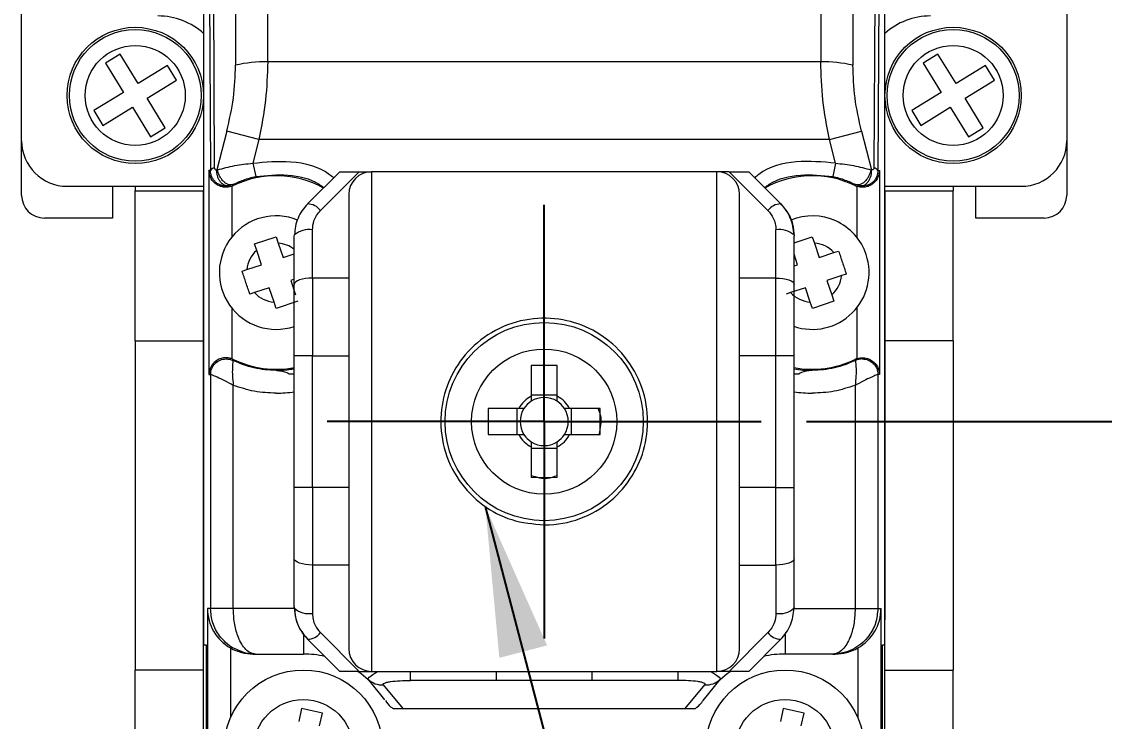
# Paper-space layout '시트2_ENG' of a CAD drawing. Header units: inches. Extents: x 0.2 to 16.3, y 0.2 to 11.5.
# Drawn here: x 1.282 to 2.22, y 6.903 to 7.509 of the extents above; entities that cross this region are included whole.
import ezdxf

# ---------------------------------------------------------------- set-up
doc = ezdxf.new("R2010")
doc.units = ezdxf.units.IN
doc.header["$MEASUREMENT"] = 0
doc.linetypes.add('CENTERX2', pattern=[0.8, 0.5, -0.1, 0.1, -0.1])
doc.layers.add('CENTER_LINE', color=7, linetype='CENTERX2')
doc.styles.add('SLDTEXTSTYLE0', font='TXT', dxfattribs={"width": 0.7})
doc.dimstyles.new('SLDDIMSTYLE11', dxfattribs={"dimtxt": 0.15748, "dimasz": 0.13, "dimexe": 0, "dimexo": 0.0625, "dimgap": 0.03937, "dimtad": 0, "dimtih": 1, "dimtoh": 1, "dimdec": 3, "dimrnd": 1e-09, "dimdsep": 46, "dimtxsty": 'SLDTEXTSTYLE0', "dimsah": 1, "dimcen": 0, "dimadec": 0, "dimazin": 2, "dimtol": 1, "dimtp": 0.003937, "dimtm": 0.003937, "dimtfac": 1, "dimtdec": 3, "dimtmove": 0, "dimatfit": 3, "dimfxl": 1, "dimfrac": 2, "dimtolj": 1, "dimarcsym": 0})
doc.dimstyles.new('SLDDIMSTYLE4', dxfattribs={"dimtxt": 0.15748, "dimasz": 0.13, "dimexe": 0, "dimexo": 0.0625, "dimgap": 0.03937, "dimtad": 1, "dimdec": 3, "dimrnd": 1e-09, "dimdsep": 46, "dimtxsty": 'SLDTEXTSTYLE0', "dimsah": 1, "dimcen": 0.09, "dimadec": 0, "dimazin": 2, "dimtfac": 1, "dimtdec": 3, "dimtmove": 0, "dimatfit": 0, "dimfxl": 1, "dimfrac": 2, "dimtolj": 1, "dimtzin": 12, "dimarcsym": 0})
doc.dimstyles.new('SLDDIMSTYLE9', dxfattribs={"dimtxt": 0.18, "dimasz": 0.13, "dimexe": 0, "dimexo": 0.0625, "dimgap": 0, "dimtad": 0, "dimtih": 1, "dimtoh": 1, "dimdec": 0, "dimrnd": 1e-09, "dimzin": 0, "dimdsep": 46, "dimtxsty": 'Standard', "dimsah": 1, "dimcen": 0.09, "dimadec": 0, "dimazin": 0, "dimtfac": 0.13, "dimtdec": 0, "dimtofl": 0, "dimtmove": 0, "dimatfit": 3, "dimfxl": 1, "dimfrac": 2, "dimtolj": 1, "dimtzin": 0, "dimarcsym": 0})

# ---------------------------------------------------------------- blocks, each defined once
blk = doc.blocks.new('_D_39')
at = {"layer": 'CENTER_LINE'}
for p, q in [((3.59423, 9.09805), (1.87863, 9.09805)), ((4.15749, 7.22848), (3.59423, 9.09805)), ((4.19724, 7.09654), (4.15749, 7.22848)), ((4.19724, 7.09654), (4.26936, 6.85717))]:
    blk.add_line(p, q, dxfattribs=at)
for points in [[(4.15749, 7.22848), (4.13914, 7.35872), (4.10084, 7.34718)], [(4.19724, 7.09654), (4.21559, 6.9663), (4.25389, 6.97784)]]:
    blk.add_solid(points, dxfattribs=at)
at = {"layer": 'CENTER_LINE', "attachment_point": 1, "style": 'SLDTEXTSTYLE0'}
for s, insert, char_height in [('%%c', (1.87863, 9.30105), 0.15748), ('0.138', (2.05296, 9.30105), 0.15748), ('HOLE', (3.04201, 9.30105), 0.15748), ('±0.004', (2.59693, 9.24796), 0.110236)]:
    blk.add_mtext(s, dxfattribs=dict(at, insert=insert, char_height=char_height))
blk = doc.blocks.new('_D_58')
at = {"layer": 'CENTER_LINE'}
for p, q in [((2.49082, 7.16251), (2.49082, 7.41251)), ((1.96228, 7.16251), (2.53019, 7.16251)), ((2.49082, 7.16251), (2.49082, 6.55149)), ((2.08924, 6.55149), (2.53019, 6.55149)), ((2.49082, 6.55149), (2.49082, 6.30149))]:
    blk.add_line(p, q, dxfattribs=at)
for points in [[(2.49082, 7.16251), (2.51082, 7.29251), (2.47082, 7.29251)], [(2.49082, 6.55149), (2.47082, 6.42149), (2.51082, 6.42149)]]:
    blk.add_solid(points, dxfattribs=at)
at = {"layer": 'CENTER_LINE', "insert": (2.28782, 6.61553), "char_height": 0.15748, "attachment_point": 1, "rotation": 90, "style": 'SLDTEXTSTYLE0'}
blk.add_mtext('0.611', dxfattribs=at)
blk = doc.blocks.new('SW_CENTERMARKSYMBOL_16')
at = {"layer": 'CENTER_LINE', "color": 0}
for p, q in [((0, 0.09843), (0, 0.18799)), ((0, 0), (0, 0.09843)), ((-0.09843, 0), (-0.18799, 0)), ((0, 0), (-0.09843, 0)), ((0, 0), (0, -0.09843)), ((0, 0), (0.09843, 0)), ((0.09843, 0), (0.18799, 0)), ((0, -0.09843), (0, -0.18799))]:
    blk.add_line(p, q, dxfattribs=at)

psp = doc.layouts.new('시트2_ENG')

# ---------------------------------------------------------------- linework, layer by layer
at = {"color": 7, "linetype": 'Continuous', "lineweight": 18}
for p, q in [((1.43998, 6.9689), (1.43998, 7.70504)), ((1.46746, 7.70445), (1.46748, 7.4714)), ((1.49532, 7.47438), (1.49532, 7.70846)), ((1.97451, 7.70845), (1.97451, 7.47438)), ((2.00236, 7.70445), (2.00235, 7.4714)), ((1.44426, 7.69725), (1.44577, 7.38012)), ((1.44922, 7.38228), (1.44773, 7.69936)), ((2.0221, 7.69936), (2.0206, 7.38228)), ((2.02557, 7.69725), (2.02406, 7.38012)), ((2.02998, 6.9689), (2.02998, 7.55896)), ((1.28216, 7.40583), (1.28216, 7.53378)), ((2.18767, 7.53378), (2.18767, 7.40583)), ((1.36742, 7.481), (1.35467, 7.47318)), ((1.38305, 7.45548), (1.36742, 7.481)), ((2.07609, 7.481), (2.06333, 7.47318)), ((2.09172, 7.45548), (2.07609, 7.481)), ((1.35467, 7.47318), (1.3703, 7.44767)), ((1.40857, 7.47111), (1.38305, 7.45548)), ((1.41638, 7.45835), (1.40857, 7.47111)), ((1.97451, 7.47438), (1.49532, 7.47438)), ((2.06333, 7.47318), (2.07896, 7.44767)), ((2.11723, 7.47111), (2.09172, 7.45548)), ((2.12505, 7.45835), (2.11723, 7.47111)), ((1.39087, 7.44272), (1.41638, 7.45835)), ((2.09953, 7.44272), (2.12505, 7.45835)), ((1.3703, 7.44767), (1.34478, 7.43204)), ((1.4065, 7.41721), (1.39087, 7.44272)), ((2.07896, 7.44767), (2.05344, 7.43204)), ((2.11516, 7.41721), (2.09953, 7.44272)), ((1.34478, 7.43204), (1.3526, 7.41928)), ((1.3526, 7.41928), (1.37811, 7.43491)), ((1.37811, 7.43491), (1.39374, 7.40939)), ((2.05344, 7.43204), (2.06126, 7.41928)), ((2.06126, 7.41928), (2.08677, 7.43491)), ((2.08677, 7.43491), (2.1024, 7.40939)), ((1.39374, 7.40939), (1.4065, 7.41721)), ((1.45996, 7.41434), (1.45123, 7.3806)), ((1.4878, 7.40713), (1.45996, 7.41434)), ((1.98202, 7.40713), (2.00986, 7.41434)), ((2.00986, 7.41434), (2.01859, 7.3806)), ((2.1024, 7.40939), (2.11516, 7.41721)), ((1.28216, 7.35858), (1.28216, 7.40583)), ((1.4878, 7.40713), (1.48246, 7.38649)), ((1.98202, 7.40713), (1.4878, 7.40713)), ((1.98737, 7.38649), (1.98202, 7.40713)), ((2.18767, 7.40583), (2.18767, 7.35858)), ((1.48246, 7.38649), (1.48492, 7.37494)), ((1.98737, 7.38649), (1.98491, 7.37494)), ((1.44577, 7.38012), (1.44445, 7.38012)), ((1.44445, 7.38012), (1.44445, 7.20335)), ((1.45123, 7.3806), (1.45189, 7.38071)), ((1.55775, 7.37905), (1.52991, 7.35121)), ((1.54104, 7.34546), (1.57463, 7.37905)), ((1.55775, 7.37905), (1.57463, 7.37905)), ((1.57463, 7.37905), (1.58531, 7.37905)), ((1.58531, 7.37905), (1.58531, 6.94598)), ((1.88452, 7.37905), (1.58531, 7.37905)), ((1.88452, 6.94598), (1.88452, 7.37905)), ((1.89519, 7.37905), (1.88452, 7.37905)), ((1.92878, 7.34546), (1.89519, 7.37905)), ((1.89519, 7.37905), (1.91208, 7.37905)), ((1.91208, 7.37905), (1.93992, 7.35121)), ((2.01859, 7.3806), (2.01793, 7.38071)), ((2.02406, 7.38012), (2.02537, 7.38012)), ((2.02537, 7.38012), (2.02537, 7.20335)), ((1.32153, 7.36646), (1.43998, 7.36646)), ((1.3609, 7.36646), (1.3609, 7.3389)), ((1.38058, 7.36646), (1.38058, 7.36251)), ((1.46526, 7.36799), (1.4614, 7.36677)), ((1.46572, 7.36707), (1.46526, 7.36799)), ((2.00456, 7.36799), (2.00411, 7.36707)), ((2.00843, 7.36677), (2.00456, 7.36799)), ((2.02998, 7.36646), (2.1483, 7.36646)), ((2.08924, 7.36646), (2.08924, 7.36251)), ((2.10893, 7.3389), (2.10893, 7.36646)), ((1.38058, 7.23259), (1.38058, 7.36251)), ((1.38058, 7.36251), (1.43964, 7.36251)), ((1.43964, 7.33889), (1.43964, 7.36251)), ((1.43998, 7.36251), (1.43964, 7.36251)), ((1.43964, 7.20315), (1.43964, 7.35866)), ((1.43964, 7.35866), (1.43998, 7.35866)), ((2.03019, 7.36251), (2.02998, 7.36251)), ((2.03019, 7.35866), (2.02998, 7.35866)), ((2.03019, 7.33889), (2.03019, 7.36251)), ((2.03019, 7.36251), (2.08924, 7.36251)), ((2.03019, 7.20315), (2.03019, 7.35866)), ((2.08924, 7.23259), (2.08924, 7.36251)), ((1.3609, 7.3389), (1.30184, 7.3389)), ((2.16798, 7.3389), (2.10893, 7.3389)), ((1.53413, 7.28685), (1.53413, 7.32875)), ((1.9357, 7.28685), (1.9357, 7.32875)), ((1.48391, 7.31651), (1.50257, 7.32277)), ((1.50257, 7.32277), (1.50445, 7.31717)), ((1.50445, 7.31717), (1.50862, 7.30474)), ((1.51838, 7.32337), (1.51863, 7.32432)), ((1.51838, 7.28146), (1.51838, 7.32337)), ((1.9512, 7.32433), (1.95145, 7.32337)), ((1.95145, 7.28146), (1.95145, 7.32337)), ((1.95145, 7.31751), (1.96714, 7.32277)), ((1.96714, 7.32277), (1.96902, 7.31717)), ((1.96902, 7.31717), (1.97319, 7.30474)), ((1.48579, 7.31091), (1.48391, 7.31651)), ((1.48996, 7.29848), (1.48579, 7.31091)), ((1.50862, 7.30474), (1.51838, 7.30801)), ((1.95452, 7.29848), (1.95145, 7.30765)), ((1.97319, 7.30474), (1.98598, 7.30903)), ((1.98598, 7.30903), (1.98995, 7.31036)), ((1.47717, 7.29419), (1.48996, 7.29848)), ((1.95145, 7.29745), (1.95452, 7.29848)), ((1.47319, 7.29286), (1.47717, 7.29419)), ((1.99266, 7.2891), (1.97987, 7.28481)), ((1.99663, 7.29043), (1.99266, 7.2891)), ((1.51838, 7.28584), (1.5153, 7.28481)), ((1.5153, 7.28481), (1.51947, 7.27238)), ((1.53413, 7.28685), (1.53413, 7.21952)), ((1.56562, 7.28685), (1.53413, 7.28685)), ((1.9357, 7.28685), (1.9042, 7.28685)), ((1.9357, 7.21952), (1.9357, 7.28685)), ((1.97987, 7.28481), (1.98404, 7.27238)), ((1.48385, 7.27426), (1.47988, 7.27293)), ((1.49664, 7.27855), (1.48385, 7.27426)), ((1.50081, 7.26612), (1.49664, 7.27855)), ((1.94842, 7.27426), (1.94445, 7.27293)), ((1.96121, 7.27855), (1.94842, 7.27426)), ((1.96538, 7.26612), (1.96121, 7.27855)), ((1.98404, 7.27238), (1.98592, 7.26678)), ((1.50269, 7.26052), (1.50081, 7.26612)), ((1.52135, 7.26678), (1.50269, 7.26052)), ((1.96725, 7.26052), (1.96538, 7.26612)), ((1.98592, 7.26678), (1.96725, 7.26052)), ((1.38058, 7.23259), (1.43964, 7.23259)), ((1.38058, 7.23259), (1.38058, 6.94716)), ((2.08924, 7.23259), (2.03019, 7.23259)), ((2.08924, 7.23259), (2.08924, 6.94716)), ((1.46526, 7.21547), (1.46572, 7.2164)), ((1.53413, 7.21952), (1.51838, 7.21952)), ((1.51838, 7.1055), (1.51838, 7.21952)), ((1.53413, 7.1055), (1.53413, 7.21952)), ((1.53413, 7.21952), (1.56562, 7.21952)), ((1.9357, 7.21952), (1.9042, 7.21952)), ((1.95145, 7.21952), (1.9357, 7.21952)), ((1.9357, 7.1055), (1.9357, 7.21952)), ((1.95145, 7.1055), (1.95145, 7.21952)), ((2.00411, 7.2164), (2.00457, 7.21547)), ((1.50324, 7.2068), (1.50263, 7.2068)), ((1.73491, 7.21117), (1.72365, 7.21104)), ((1.72365, 7.21104), (1.72365, 7.18447)), ((1.74617, 7.21104), (1.73491, 7.21117)), ((1.74617, 7.18447), (1.74617, 7.21104)), ((1.9672, 7.2068), (1.96659, 7.2068)), ((1.43964, 6.99055), (1.43964, 7.20315)), ((1.44445, 7.20335), (1.44583, 7.20335)), ((1.44583, 7.20335), (1.44583, 7.0004)), ((1.514, 7.20385), (1.51838, 7.20385)), ((1.95145, 7.20385), (1.95583, 7.20385)), ((2.024, 7.20335), (2.024, 7.0004)), ((2.02537, 7.20335), (2.024, 7.20335)), ((2.03019, 6.99055), (2.03019, 7.20315)), ((1.46551, 7.0004), (1.46551, 7.19393)), ((1.72365, 7.18582), (1.74617, 7.18582)), ((2.0043, 7.19392), (2.00432, 7.0004)), ((1.71295, 7.17377), (1.68638, 7.17377)), ((1.68638, 7.17377), (1.68638, 7.15125)), ((1.71161, 7.15125), (1.71161, 7.17377)), ((1.78345, 7.17377), (1.75688, 7.17377)), ((1.75822, 7.17377), (1.75822, 7.15125)), ((1.78345, 7.15125), (1.78345, 7.17377)), ((1.68638, 7.15125), (1.71295, 7.15125)), ((1.75688, 7.15125), (1.78345, 7.15125)), ((1.72365, 7.14055), (1.72365, 7.11398)), ((1.74617, 7.1392), (1.72365, 7.1392)), ((1.74617, 7.11398), (1.74617, 7.14055)), ((1.73491, 7.11385), (1.72365, 7.11398)), ((1.74617, 7.11398), (1.73491, 7.11385)), ((1.53413, 7.1055), (1.51838, 7.1055)), ((1.53413, 7.1055), (1.53413, 7.03817)), ((1.56562, 7.1055), (1.53413, 7.1055)), ((1.9357, 7.1055), (1.9042, 7.1055)), ((1.9357, 7.03817), (1.9357, 7.1055)), ((1.9357, 7.1055), (1.95145, 7.1055)), ((1.51838, 7.00165), (1.51838, 7.04356)), ((1.56562, 7.03817), (1.53413, 7.03817)), ((1.53413, 7.03817), (1.53413, 6.99627)), ((1.9042, 7.03817), (1.9357, 7.03817)), ((1.9357, 7.03817), (1.9357, 6.99627)), ((1.95145, 7.00165), (1.95145, 7.04356)), ((1.44583, 7.0004), (1.44314, 7.0004)), ((1.44314, 7.0004), (1.44314, 6.83717)), ((1.51863, 7.0007), (1.51838, 7.00165)), ((1.95145, 7.00165), (1.9512, 7.0007)), ((2.00432, 7.0004), (2.024, 7.0004)), ((2.024, 7.0004), (2.02668, 7.0004)), ((2.02668, 7.0004), (2.02668, 6.83717)), ((1.43964, 6.99055), (1.43978, 6.99055)), ((1.43978, 6.8311), (1.43978, 6.99055)), ((2.03004, 6.99055), (2.03019, 6.99055)), ((2.03004, 6.8311), (2.03004, 6.99055)), ((1.57463, 6.94598), (1.54104, 6.97956)), ((1.92878, 6.97956), (1.89519, 6.94598)), ((1.52991, 6.97381), (1.55775, 6.94598)), ((1.91208, 6.94598), (1.93992, 6.97381)), ((1.43998, 6.9689), (1.44191, 6.9689)), ((1.44191, 6.9689), (1.44191, 6.83593)), ((1.46317, 6.9663), (1.46317, 6.90597)), ((1.48286, 6.96103), (1.48486, 6.96103)), ((1.48486, 6.96103), (1.52625, 6.96103)), ((1.98497, 6.96103), (1.94358, 6.96103)), ((1.98497, 6.96103), (1.98696, 6.96103)), ((2.00666, 6.9663), (2.00666, 6.90597)), ((2.02792, 6.9689), (2.02998, 6.9689)), ((2.02792, 6.83593), (2.02792, 6.9689)), ((1.43978, 6.94716), (1.38058, 6.94716)), ((1.38058, 6.59086), (1.38058, 6.94716)), ((1.57463, 6.94598), (1.55775, 6.94598)), ((1.57463, 6.94598), (1.58531, 6.94598)), ((1.58531, 6.94598), (1.88452, 6.94598)), ((1.69358, 6.93818), (1.69358, 6.94598)), ((1.77625, 6.94598), (1.77625, 6.93818)), ((1.89519, 6.94598), (1.88452, 6.94598)), ((1.91208, 6.94598), (1.89519, 6.94598)), ((2.03004, 6.94716), (2.08924, 6.94716)), ((2.08924, 6.59086), (2.08924, 6.94716)), ((1.58235, 6.93908), (1.59663, 6.92145)), ((1.61275, 6.91378), (1.59571, 6.93424)), ((1.69358, 6.93818), (1.61917, 6.93818)), ((1.77625, 6.93818), (1.69358, 6.93818)), ((1.85066, 6.93818), (1.77625, 6.93818)), ((1.85707, 6.91378), (1.87412, 6.93424)), ((1.87253, 6.92064), (1.88748, 6.93908)), ((1.52475, 6.91388), (1.52226, 6.90267)), ((1.54269, 6.9099), (1.52475, 6.91388)), ((1.61275, 6.91378), (1.85707, 6.91378)), ((1.94207, 6.91388), (1.93958, 6.90267)), ((1.96001, 6.9099), (1.94207, 6.91388)), ((1.5402, 6.89869), (1.54269, 6.9099)), ((1.95752, 6.89869), (1.96001, 6.9099))]:
    psp.add_line(p, q, dxfattribs=at)
at = {"color": 8, "linetype": 'Continuous', "lineweight": 18}
for p, q in [((1.4614, 7.36677), (1.45951, 7.36668)), ((1.46414, 7.36641), (1.46414, 7.32231)), ((2.00569, 7.36641), (2.00569, 7.32231)), ((2.01032, 7.36678), (2.00843, 7.36677)), ((1.46414, 7.26098), (1.46414, 7.21706)), ((2.00569, 7.26098), (2.00569, 7.21706)), ((1.51854, 7.0004), (1.46551, 7.0004)), ((1.95117, 7.0004), (2.00432, 7.0004)), ((1.52625, 6.97784), (1.52625, 6.96103)), ((1.94358, 6.97786), (1.94358, 6.96103)), ((1.61917, 6.93818), (1.61917, 6.94598)), ((1.85066, 6.94598), (1.85066, 6.93818))]:
    psp.add_line(p, q, dxfattribs=at)
at = {"color": 7, "linetype": 'Continuous', "lineweight": 18, "flags": 128}
for points in [[(1.53413, 7.28685), (1.53105, 7.28675), (1.5281, 7.28644), (1.52538, 7.28594), (1.52299, 7.28527), (1.52103, 7.28446), (1.51958, 7.28352), (1.51868, 7.28251), (1.51838, 7.28146)], [(1.9357, 7.28685), (1.93877, 7.28675), (1.94173, 7.28644), (1.94445, 7.28594), (1.94684, 7.28527), (1.9488, 7.28446), (1.95025, 7.28352), (1.95115, 7.28251), (1.95145, 7.28146)], [(1.53413, 7.03817), (1.53105, 7.03828), (1.5281, 7.03858), (1.52538, 7.03908), (1.52299, 7.03975), (1.52103, 7.04057), (1.51958, 7.0415), (1.51868, 7.04251), (1.51838, 7.04356)], [(1.95145, 7.04356), (1.95115, 7.04251), (1.95025, 7.0415), (1.9488, 7.04057), (1.94684, 7.03975), (1.94445, 7.03908), (1.94173, 7.03858), (1.93877, 7.03828), (1.9357, 7.03817)], [(1.57381, 6.94598), (1.57645, 6.94404), (1.58235, 6.93908)], [(1.88748, 6.93908), (1.89337, 6.94404), (1.89601, 6.94598)]]:
    psp.add_lwpolyline(points, dxfattribs=at)
at = {"color": 7, "linetype": 'Continuous', "lineweight": 18}
for centre, radius in [((1.38058, 7.4452), 0.05906), ((1.38058, 7.4452), 0.05706), ((2.08924, 7.4452), 0.05906), ((2.08924, 7.4452), 0.05706), ((1.38058, 7.4452), 0.04333), ((2.08924, 7.4452), 0.04333), ((1.73491, 7.16251), 0.08589), ((1.73491, 7.16251), 0.0629), ((1.52625, 6.87826), 0.0689), ((1.94358, 6.87826), 0.0689), ((1.52625, 6.87826), 0.04331), ((1.94358, 6.87826), 0.04331)]:
    psp.add_circle(centre, radius, dxfattribs=at)
for centre, radius, start, end in [((1.40027, 7.45504), 0.05906, 47.74085, 90), ((2.06956, 7.45504), 0.05906, 90, 132.07924), ((1.49373, 7.35786), 0.11654, 89.21959, 103.01862), ((1.9761, 7.35786), 0.11654, 76.98138, 90.78041), ((1.32153, 7.40583), 0.03937, 180, 270), ((2.1483, 7.40583), 0.03937, 270, 0), ((1.44943, 7.3781), 0.00419, 92.8684, 151.15593), ((1.50263, 7.29173), 0.08389, 60.74455, 116.10388), ((1.58531, 7.35936), 0.01969, 90, 180), ((1.88452, 7.35936), 0.01969, 0, 90), ((1.9672, 7.29173), 0.08389, 63.89612, 119.25545), ((2.02039, 7.3781), 0.00419, 28.84509, 87.13117), ((1.45932, 7.38012), 0.01453, 289.34492, 296.10388), ((2.0105, 7.38012), 0.01453, 243.89612, 250.65508), ((1.30184, 7.35858), 0.01969, 180, 270), ((2.16798, 7.35858), 0.01969, 270, 0), ((1.52969, 7.33711), 0.01409, 36.29518, 89.08926), ((1.94014, 7.33711), 0.01409, 90.91074, 143.70482), ((1.50263, 7.29164), 0.04921, 67.82019, 288.5391), ((1.9672, 7.29164), 0.04921, 18.5391, 112.22222), ((1.9672, 7.29164), 0.02559, 42.79227, 85.91924), ((1.50263, 7.29164), 0.02559, 131.15897, 174.28594), ((1.9672, 7.29164), 0.04921, 250.96461, 18.5391), ((1.9672, 7.29164), 0.02559, 311.15897, 354.28594), ((1.50263, 7.29164), 0.02559, 222.79227, 265.91924), ((1.9672, 7.29164), 0.02559, 222.79227, 265.91924), ((1.45932, 7.20335), 0.01453, 63.89612, 70.65508), ((1.50263, 7.29173), 0.08389, 243.89612, 280.81935), ((1.9672, 7.29173), 0.08389, 259.18065, 296.10388), ((2.0105, 7.20335), 0.01453, 109.34492, 116.10388), ((1.73491, 7.16251), 0.02468, 117.14285, 152.85715), ((1.73491, 7.16251), 0.02086, 122.66461, 147.33539), ((1.73491, 7.16251), 0.02086, 57.33539, 122.66461), ((1.73491, 7.16251), 0.02468, 27.14285, 62.85715), ((1.73491, 7.16251), 0.02086, 32.66461, 57.33539), ((1.73491, 7.16251), 0.02086, 147.33539, 212.66461), ((1.73491, 7.16251), 0.02086, 327.33539, 32.66461), ((1.73491, 7.16251), 0.02468, 207.14285, 242.85715), ((1.73491, 7.16251), 0.02086, 212.66461, 237.33539), ((1.73491, 7.16251), 0.02468, 297.14285, 332.85715), ((1.73491, 7.16251), 0.02086, 302.66461, 327.33539), ((1.73491, 7.16251), 0.02086, 237.33539, 302.66461), ((1.52969, 6.98791), 0.01409, 270.91075, 323.70482), ((1.94014, 6.98791), 0.01409, 216.29518, 269.08926), ((1.52625, 6.87835), 0.08268, 77.03081, 90), ((1.58531, 6.96566), 0.01969, 180, 270), ((1.88452, 6.96566), 0.01969, 270, 0), ((1.94358, 6.87835), 0.08268, 90, 102.96919), ((1.59485, 6.95271), 0.01849, 227.47679, 272.6664), ((1.87498, 6.95271), 0.01849, 267.3336, 312.52321)]:
    psp.add_arc(centre, radius, start, end, dxfattribs=at)
at = {"color": 8, "linetype": 'Continuous', "lineweight": 18}
for centre, radius, start, end in [((1.53108, 7.31008), 0.01892, 80.74286, 131.15985), ((1.93874, 7.31008), 0.01892, 48.84453, 99.25563), ((1.50263, 7.29164), 0.02559, 52.02013, 85.91924), ((1.50263, 7.29173), 0.10461, 270, 278.65799), ((1.9672, 7.29173), 0.10461, 261.34201, 270), ((1.53108, 7.01494), 0.01892, 228.84453, 279.25563), ((1.93874, 7.01494), 0.01892, 260.74286, 311.15985)]:
    psp.add_arc(centre, radius, start, end, dxfattribs=at)
at = {"color": 7, "linetype": 'Continuous', "lineweight": 18}
for centre, major_axis, ratio, start_param, end_param in [((1.48321, 7.0004), (0.04006, 0), 0.982697, 3.141593, 4.188702), ((1.98662, 7.0004), (0.04006, 0), 0.982697, 5.236076, 6.283185), ((1.48286, 7.0004), (-0.03938, 0), 0.999848, 1.04711, 1.570796), ((1.98696, 7.0004), (-0.03938, 0), 0.999848, 1.570796, 2.094483)]:
    psp.add_ellipse(centre, major_axis=major_axis, ratio=ratio, start_param=start_param, end_param=end_param, dxfattribs=at)
for points, knots in [([(1.45996, 7.41434), (1.46215, 7.42393), (1.4665, 7.44296), (1.46715, 7.46197), (1.46748, 7.4714)], [0, 0, 0, 0, 0.504154, 1, 1, 1, 1]), ([(1.49532, 7.47438), (1.49499, 7.46332), (1.49434, 7.44099), (1.48999, 7.41848), (1.4878, 7.40713)], [0, 0, 0, 0, 0.495576, 1, 1, 1, 1]), ([(1.98202, 7.40713), (1.97983, 7.41848), (1.97549, 7.44099), (1.97484, 7.46332), (1.97451, 7.47438)], [0, 0, 0, 0, 0.504417, 1, 1, 1, 1]), ([(2.00986, 7.41434), (2.00767, 7.42393), (2.00333, 7.44296), (2.00267, 7.46197), (2.00235, 7.4714)], [0, 0, 0, 0, 0.504153, 1, 1, 1, 1]), ([(1.45189, 7.38071), (1.45669, 7.38207), (1.46573, 7.38463), (1.47711, 7.38589), (1.48246, 7.38649)], [0, 0, 0, 0, 0.529808, 1, 1, 1, 1]), ([(1.98737, 7.38649), (1.99273, 7.38589), (2.00411, 7.38462), (2.01315, 7.38207), (2.01793, 7.38071)], [0, 0, 0, 0, 0.470945, 1, 1, 1, 1]), ([(1.46414, 7.36641), (1.4628, 7.36606), (1.46012, 7.36536), (1.45607, 7.36577), (1.45188, 7.36726), (1.44764, 7.37058), (1.44507, 7.37519), (1.44449, 7.37865), (1.44446, 7.38008), (1.44445, 7.38012)], [0, 0, 0, 0, 0.117763, 0.235394, 0.357437, 0.547783, 0.812584, 0.994967, 1, 1, 1, 1]), ([(1.45951, 7.36668), (1.45917, 7.36665), (1.45785, 7.36656), (1.45556, 7.36704), (1.45283, 7.36812), (1.4504, 7.3698), (1.4484, 7.37194), (1.44691, 7.37445), (1.44595, 7.37722), (1.44583, 7.37915), (1.44577, 7.38012)], [0, 0, 0, 0, 0.048473, 0.185416, 0.322525, 0.459803, 0.595659, 0.730926, 0.865681, 1, 1, 1, 1]), ([(1.44922, 7.38228), (1.44924, 7.38215), (1.44926, 7.38189), (1.44944, 7.38139), (1.44984, 7.38092), (1.45048, 7.38055), (1.45098, 7.38058), (1.45123, 7.3806)], [0, 0, 0, 0, 0.105787, 0.213994, 0.459109, 0.727072, 1, 1, 1, 1]), ([(1.4614, 7.36677), (1.46082, 7.36674), (1.45961, 7.36668), (1.45772, 7.36731), (1.45582, 7.36856), (1.45409, 7.37045), (1.45269, 7.37282), (1.45174, 7.37544), (1.45123, 7.37809), (1.45123, 7.37979), (1.45123, 7.3806)], [0, 0, 0, 0, 0.1131826, 0.235918, 0.3659643, 0.5, 0.6340357, 0.764082, 0.8868174, 1, 1, 1, 1]), ([(1.46526, 7.36799), (1.46475, 7.36782), (1.46366, 7.36745), (1.46167, 7.36769), (1.45945, 7.36864), (1.45718, 7.37038), (1.45514, 7.37274), (1.45353, 7.37543), (1.45241, 7.37816), (1.45206, 7.37989), (1.45189, 7.38071)], [0, 0, 0, 0, 0.110626, 0.23271, 0.363836, 0.5, 0.636164, 0.76729, 0.889374, 1, 1, 1, 1]), ([(1.46526, 7.36799), (1.46813, 7.36934), (1.47241, 7.37135), (1.47945, 7.37365), (1.48312, 7.37451), (1.48492, 7.37494)], [0, 0, 0, 0, 0.50598, 0.757681, 1, 1, 1, 1]), ([(1.48492, 7.37494), (1.49421, 7.37588), (1.51279, 7.37775), (1.53377, 7.3729), (1.54263, 7.36629), (1.54399, 7.36528)], [0, 0, 0, 0, 0.458726, 0.917452, 1, 1, 1, 1]), ([(1.92584, 7.36528), (1.92719, 7.36629), (1.93606, 7.3729), (1.95704, 7.37775), (1.97562, 7.37588), (1.98491, 7.37494)], [0, 0, 0, 0, 0.082543, 0.541272, 1, 1, 1, 1]), ([(1.98491, 7.37494), (1.98671, 7.37451), (1.99038, 7.37365), (1.99742, 7.37135), (2.0017, 7.36934), (2.00456, 7.36799)], [0, 0, 0, 0, 0.2423835, 0.4941573, 1, 1, 1, 1]), ([(2.01793, 7.38071), (2.01777, 7.37989), (2.01742, 7.37816), (2.0163, 7.37543), (2.01469, 7.37274), (2.01264, 7.37038), (2.01038, 7.36864), (2.00816, 7.36769), (2.00617, 7.36745), (2.00508, 7.36782), (2.00456, 7.36799)], [0, 0, 0, 0, 0.110626, 0.23271, 0.363836, 0.5, 0.636164, 0.76729, 0.889374, 1, 1, 1, 1]), ([(2.02537, 7.38012), (2.02537, 7.38008), (2.02534, 7.37865), (2.02475, 7.37519), (2.02219, 7.37058), (2.01795, 7.36726), (2.01376, 7.36577), (2.00971, 7.36536), (2.00703, 7.36606), (2.00569, 7.36641)], [0, 0, 0, 0, 0.005034, 0.187416, 0.452217, 0.642563, 0.764606, 0.882237, 1, 1, 1, 1]), ([(2.00843, 7.36677), (2.00903, 7.36674), (2.01029, 7.36668), (2.01224, 7.36737), (2.01416, 7.3687), (2.01588, 7.37064), (2.01723, 7.37303), (2.01813, 7.37562), (2.0186, 7.37819), (2.0186, 7.37982), (2.01859, 7.3806)], [0, 0, 0, 0, 0.118146, 0.244995, 0.37775, 0.512674, 0.645653, 0.772913, 0.891593, 1, 1, 1, 1]), ([(2.02406, 7.38012), (2.02389, 7.37846), (2.02361, 7.37585), (2.02192, 7.37265), (2.02016, 7.37049), (2.01786, 7.36863), (2.01539, 7.36742), (2.01276, 7.36665), (2.01114, 7.36673), (2.01032, 7.36678)], [0, 0, 0, 0, 0.2307557, 0.3608452, 0.5004499, 0.6194358, 0.7738277, 0.8853372, 1, 1, 1, 1]), ([(2.0206, 7.38228), (2.02059, 7.38215), (2.02057, 7.38188), (2.02039, 7.38138), (2.01998, 7.38091), (2.01934, 7.38056), (2.01884, 7.38058), (2.01859, 7.3806)], [0, 0, 0, 0, 0.107272, 0.216266, 0.463262, 0.73307, 1, 1, 1, 1]), ([(1.56562, 7.35936), (1.56562, 7.3587), (1.56562, 7.35739), (1.56562, 7.34817), (1.56562, 7.33761), (1.56562, 7.32407), (1.56562, 7.3027), (1.56562, 7.27122), (1.56562, 7.23625), (1.56562, 7.19962), (1.56562, 7.1625), (1.56562, 7.1254), (1.56562, 7.09514), (1.56562, 7.0718), (1.56562, 7.04865), (1.56562, 7.02233), (1.56562, 6.99672), (1.56562, 6.97875), (1.56562, 6.96764), (1.56562, 6.96632), (1.56562, 6.96566)], [0, 0, 0, 0, 0.060021, 0.119991, 0.1522, 0.184375, 0.250041, 0.315707, 0.380009, 0.440022, 0.5, 0.560013, 0.619992, 0.6522, 0.684376, 0.750042, 0.815708, 0.88001, 0.939996, 1, 1, 1, 1]), ([(1.9042, 6.96566), (1.9042, 6.96595), (1.9042, 6.96654), (1.9042, 6.97135), (1.9042, 6.98053), (1.9042, 6.99676), (1.9042, 7.02232), (1.9042, 7.04865), (1.9042, 7.0718), (1.9042, 7.09514), (1.9042, 7.12539), (1.9042, 7.15842), (1.9042, 7.18724), (1.9042, 7.21159), (1.9042, 7.23989), (1.9042, 7.27122), (1.9042, 7.3027), (1.9042, 7.32407), (1.9042, 7.33761), (1.9042, 7.34817), (1.9042, 7.35739), (1.9042, 7.3587), (1.9042, 7.35936)], [0, 0, 0, 0, 0.040136, 0.079945, 0.120066, 0.184354, 0.250008, 0.315661, 0.34783, 0.380032, 0.439999, 0.5, 0.540114, 0.579922, 0.620066, 0.684355, 0.750008, 0.815661, 0.84783, 0.880033, 0.939991, 1, 1, 1, 1]), ([(1.53006, 7.35133), (1.52835, 7.34942), (1.52494, 7.34562), (1.52143, 7.33889), (1.51912, 7.33174), (1.51879, 7.3268), (1.51863, 7.32432)], [0, 0, 0, 0, 0.2516428, 0.5018337, 0.7510709, 1, 1, 1, 1]), ([(1.53413, 7.32875), (1.53438, 7.33138), (1.53481, 7.33574), (1.53751, 7.3414), (1.53986, 7.3441), (1.54104, 7.34546)], [0, 0, 0, 0, 0.428724, 0.713281, 1, 1, 1, 1]), ([(1.92878, 7.34546), (1.93049, 7.34337), (1.93333, 7.33991), (1.93534, 7.334), (1.93558, 7.33051), (1.9357, 7.32875)], [0, 0, 0, 0, 0.427559, 0.711619, 1, 1, 1, 1]), ([(1.9512, 7.32432), (1.95103, 7.32681), (1.9507, 7.33179), (1.94836, 7.33898), (1.94482, 7.34574), (1.94137, 7.34955), (1.93964, 7.35146)], [0, 0, 0, 0, 0.249066, 0.498343, 0.748498, 1, 1, 1, 1]), ([(1.93992, 7.35121), (1.94276, 7.34775), (1.94716, 7.34238), (1.95074, 7.33262), (1.95119, 7.32678), (1.95145, 7.32337)], [0, 0, 0, 0, 0.430059, 0.666913, 1, 1, 1, 1]), ([(1.73491, 7.07294), (1.72533, 7.07385), (1.7062, 7.07565), (1.68042, 7.08961), (1.65965, 7.11082), (1.64675, 7.13868), (1.64398, 7.1689), (1.65075, 7.19723), (1.66579, 7.22189), (1.68857, 7.24118), (1.71724, 7.2521), (1.7473, 7.25277), (1.7748, 7.24432), (1.7985, 7.22784), (1.81646, 7.20366), (1.82543, 7.17425), (1.82419, 7.14441), (1.81402, 7.11742), (1.7958, 7.09461), (1.77031, 7.07833), (1.74824, 7.07316), (1.73644, 7.07297), (1.73491, 7.07294)], [0, 0, 0, 0, 0.0504909, 0.1008712, 0.1540504, 0.209456, 0.2619899, 0.3113938, 0.3615785, 0.4152624, 0.4706129, 0.5223841, 0.5709463, 0.6215781, 0.6762458, 0.7309774, 0.7819261, 0.8311422, 0.8825965, 0.9374894, 0.9919286, 1, 1, 1, 1]), ([(1.46414, 7.21706), (1.46282, 7.21741), (1.46122, 7.21784), (1.45807, 7.21793), (1.4548, 7.21742), (1.45044, 7.21532), (1.44641, 7.21129), (1.44473, 7.2069), (1.44447, 7.20404), (1.44446, 7.20339), (1.44445, 7.20335)], [0, 0, 0, 0, 0.11544, 0.141145, 0.277216, 0.412411, 0.624676, 0.915152, 0.994966, 1, 1, 1, 1]), ([(1.44583, 7.20335), (1.44603, 7.20512), (1.44644, 7.20865), (1.44956, 7.21311), (1.45402, 7.21623), (1.45755, 7.21664), (1.45932, 7.21684)], [0, 0, 0, 0, 0.2499999, 0.4999999, 0.7499999, 1, 1, 1, 1]), ([(1.45932, 7.21684), (1.46035, 7.21678), (1.46241, 7.21666), (1.46431, 7.21587), (1.46526, 7.21547)], [0, 0, 0, 0, 0.5, 1, 1, 1, 1]), ([(1.46526, 7.21547), (1.46524, 7.21536), (1.46521, 7.21516), (1.46506, 7.21376), (1.46488, 7.21158), (1.46469, 7.20793), (1.46464, 7.20201), (1.46521, 7.19676), (1.46551, 7.19393)], [0, 0, 0, 0, 0.12306, 0.248493, 0.377059, 0.509618, 0.734984, 1, 1, 1, 1]), ([(1.50263, 7.2068), (1.49615, 7.20718), (1.4832, 7.20793), (1.47124, 7.21295), (1.46526, 7.21547)], [0, 0, 0, 0, 0.5, 1, 1, 1, 1]), ([(2.00457, 7.21547), (1.99859, 7.21295), (1.98663, 7.20793), (1.97367, 7.20718), (1.9672, 7.2068)], [0, 0, 0, 0, 0.5, 1, 1, 1, 1]), ([(2.00457, 7.21547), (2.00458, 7.21536), (2.00462, 7.21515), (2.00476, 7.21376), (2.00495, 7.21158), (2.00513, 7.20793), (2.00517, 7.20201), (2.00461, 7.19676), (2.0043, 7.19392)], [0, 0, 0, 0, 0.1230873, 0.248535, 0.3771033, 0.5096528, 0.7350716, 1, 1, 1, 1]), ([(2.0105, 7.21684), (2.00943, 7.21678), (2.00737, 7.21665), (2.00547, 7.21585), (2.00457, 7.21547)], [0, 0, 0, 0, 0.5237, 1, 1, 1, 1]), ([(2.00569, 7.21706), (2.007, 7.21741), (2.00861, 7.21784), (2.01176, 7.21793), (2.01503, 7.21742), (2.01939, 7.21532), (2.02342, 7.21129), (2.0251, 7.2069), (2.02536, 7.20404), (2.02537, 7.20339), (2.02537, 7.20335)], [0, 0, 0, 0, 0.11544, 0.141145, 0.277216, 0.412411, 0.624676, 0.915152, 0.994966, 1, 1, 1, 1]), ([(2.0105, 7.21684), (2.01227, 7.21664), (2.01581, 7.21623), (2.02027, 7.21311), (2.02339, 7.20865), (2.0238, 7.20512), (2.024, 7.20335)], [0, 0, 0, 0, 0.25, 0.5, 0.75, 1, 1, 1, 1]), ([(1.51838, 7.20828), (1.51726, 7.208), (1.51218, 7.20674), (1.50716, 7.20678), (1.50324, 7.2068)], [0, 0, 0, 0, 0.219061, 1, 1, 1, 1]), ([(1.50324, 7.2068), (1.50628, 7.20655), (1.51005, 7.20623), (1.51336, 7.20424), (1.514, 7.20385)], [0, 0, 0, 0, 0.804502, 1, 1, 1, 1]), ([(1.96659, 7.2068), (1.9616, 7.20673), (1.95657, 7.20665), (1.95149, 7.20802), (1.95145, 7.20803)], [0, 0, 0, 0, 0.992666, 1, 1, 1, 1]), ([(1.96659, 7.2068), (1.96355, 7.20655), (1.95977, 7.20623), (1.95647, 7.20424), (1.95583, 7.20385)], [0, 0, 0, 0, 0.804617, 1, 1, 1, 1]), ([(1.46551, 7.19393), (1.46304, 7.19525), (1.458, 7.19794), (1.45139, 7.20099), (1.44768, 7.20264), (1.44611, 7.20326), (1.44592, 7.20332), (1.44583, 7.20335)], [0, 0, 0, 0, 0.260217, 0.529104, 0.765257, 0.882426, 1, 1, 1, 1]), ([(2.024, 7.20335), (2.0239, 7.20332), (2.02371, 7.20325), (2.02247, 7.20275), (2.02059, 7.20195), (2.01729, 7.20044), (2.01179, 7.19789), (2.00687, 7.19528), (2.0043, 7.19392)], [0, 0, 0, 0, 0.119498, 0.23974, 0.361536, 0.485663, 0.730817, 1, 1, 1, 1]), ([(1.72365, 7.18447), (1.72365, 7.18326), (1.72365, 7.18182), (1.72365, 7.18031), (1.72365, 7.18007)], [0, 0, 0, 0, 0.842199, 1, 1, 1, 1]), ([(1.74617, 7.18007), (1.74617, 7.18114), (1.74617, 7.18263), (1.74617, 7.18406), (1.74617, 7.18447)], [0, 0, 0, 0, 0.711887, 1, 1, 1, 1]), ([(1.71735, 7.17377), (1.71629, 7.17377), (1.7148, 7.17377), (1.71336, 7.17377), (1.71295, 7.17377)], [0, 0, 0, 0, 0.711887, 1, 1, 1, 1]), ([(1.75688, 7.17377), (1.75566, 7.17377), (1.75422, 7.17377), (1.75271, 7.17377), (1.75248, 7.17377)], [0, 0, 0, 0, 0.842199, 1, 1, 1, 1]), ([(1.78249, 7.15125), (1.78379, 7.15694), (1.78556, 7.16472), (1.78256, 7.17186), (1.78175, 7.17377)], [0, 0, 0, 0, 0.731793, 1, 1, 1, 1]), ([(1.71295, 7.15125), (1.71416, 7.15125), (1.71561, 7.15125), (1.71711, 7.15125), (1.71735, 7.15125)], [0, 0, 0, 0, 0.842199, 1, 1, 1, 1]), ([(1.75248, 7.15125), (1.75354, 7.15125), (1.75503, 7.15125), (1.75646, 7.15125), (1.75688, 7.15125)], [0, 0, 0, 0, 0.711887, 1, 1, 1, 1]), ([(1.72365, 7.14495), (1.72365, 7.14389), (1.72365, 7.14239), (1.72365, 7.14096), (1.72365, 7.14055)], [0, 0, 0, 0, 0.711887, 1, 1, 1, 1]), ([(1.74617, 7.14055), (1.74617, 7.14176), (1.74617, 7.1432), (1.74617, 7.14471), (1.74617, 7.14495)], [0, 0, 0, 0, 0.842199, 1, 1, 1, 1]), ([(1.72365, 7.11586), (1.72841, 7.11436), (1.73606, 7.11193), (1.7434, 7.11478), (1.74617, 7.11586)], [0, 0, 0, 0, 0.622247, 1, 1, 1, 1]), ([(1.48486, 6.96103), (1.48302, 6.96133), (1.47975, 6.96187), (1.4754, 6.9657), (1.47201, 6.97058), (1.46877, 6.97775), (1.46611, 6.98769), (1.46571, 6.99624), (1.46551, 7.0004)], [0, 0, 0, 0, 0.1913886, 0.3396526, 0.4809365, 0.608398, 0.8098668, 1, 1, 1, 1]), ([(1.51838, 7.00165), (1.51864, 6.99824), (1.51909, 6.9924), (1.52266, 6.98264), (1.52707, 6.97728), (1.52991, 6.97381)], [0, 0, 0, 0, 0.333087, 0.56994, 1, 1, 1, 1]), ([(1.51863, 7.0007), (1.51879, 6.99821), (1.51912, 6.99323), (1.52146, 6.98604), (1.52501, 6.97928), (1.52846, 6.97547), (1.53019, 6.97356)], [0, 0, 0, 0, 0.249066, 0.498343, 0.748498, 1, 1, 1, 1]), ([(1.93977, 6.97369), (1.94148, 6.9756), (1.94489, 6.9794), (1.9484, 6.98613), (1.95071, 6.99328), (1.95104, 6.99822), (1.9512, 7.0007)], [0, 0, 0, 0, 0.2516428, 0.5018337, 0.7510709, 1, 1, 1, 1]), ([(2.00432, 7.0004), (2.00412, 6.99624), (2.00372, 6.98769), (2.00106, 6.97775), (1.99782, 6.97059), (1.99444, 6.96572), (1.99009, 6.96188), (1.98682, 6.96133), (1.98497, 6.96103)], [0, 0, 0, 0, 0.190183, 0.391587, 0.518897, 0.659859, 0.807345, 1, 1, 1, 1]), ([(2.024, 7.0004), (2.02362, 6.99624), (2.02283, 6.98769), (2.01742, 6.97775), (2.01091, 6.97059), (2.00407, 6.96572), (1.99532, 6.96188), (1.98871, 6.96133), (1.98497, 6.96103)], [0, 0, 0, 0, 0.1901815, 0.391587, 0.5188144, 0.6598591, 0.8072141, 1, 1, 1, 1]), ([(1.53413, 6.99627), (1.53425, 6.99451), (1.53449, 6.99102), (1.5365, 6.98511), (1.53934, 6.98165), (1.54104, 6.97956)], [0, 0, 0, 0, 0.288381, 0.572441, 1, 1, 1, 1]), ([(1.9357, 6.99627), (1.93545, 6.99364), (1.93502, 6.98928), (1.93232, 6.98362), (1.92997, 6.98092), (1.92878, 6.97956)], [0, 0, 0, 0, 0.428724, 0.713281, 1, 1, 1, 1]), ([(1.48486, 6.96103), (1.4811, 6.96119), (1.47639, 6.96139), (1.47207, 6.96335), (1.4712, 6.96375)], [0, 0, 0, 0, 0.797018, 1, 1, 1, 1]), ([(1.59571, 6.93424), (1.59552, 6.93451), (1.59515, 6.93506), (1.59632, 6.93586), (1.59857, 6.93657), (1.60293, 6.93736), (1.60994, 6.93803), (1.61607, 6.93813), (1.61917, 6.93818)], [0, 0, 0, 0, 0.119629, 0.235882, 0.354499, 0.47966, 0.73658, 1, 1, 1, 1]), ([(1.87412, 6.93424), (1.8743, 6.93451), (1.87465, 6.93505), (1.87353, 6.93585), (1.87128, 6.93657), (1.86693, 6.93736), (1.85988, 6.93803), (1.85376, 6.93813), (1.85066, 6.93818)], [0, 0, 0, 0, 0.118245, 0.235831, 0.351657, 0.479645, 0.73658, 1, 1, 1, 1]), ([(1.5973, 6.92064), (1.59866, 6.91874), (1.60055, 6.9161), (1.6032, 6.91429), (1.60394, 6.91378)], [0, 0, 0, 0, 0.721928, 1, 1, 1, 1]), ([(1.60394, 6.91378), (1.60435, 6.91378), (1.60513, 6.91378), (1.60674, 6.91378), (1.60853, 6.91378), (1.61014, 6.91378), (1.6115, 6.91378), (1.61237, 6.91378), (1.61275, 6.91378)], [0, 0, 0, 0, 0.302904, 0.5868, 0.763479, 0.863466, 0.940683, 1, 1, 1, 1]), ([(1.85707, 6.91378), (1.8576, 6.91378), (1.85864, 6.91378), (1.86029, 6.91378), (1.86282, 6.91378), (1.86458, 6.91378), (1.86551, 6.91378), (1.86589, 6.91378)], [0, 0, 0, 0, 0.081806, 0.163008, 0.304881, 0.721802, 1, 1, 1, 1]), ([(1.86589, 6.91378), (1.86775, 6.91521), (1.87032, 6.91718), (1.87205, 6.91988), (1.87253, 6.92064)], [0, 0, 0, 0, 0.721901, 1, 1, 1, 1])]:
    psp.add_open_spline(points, degree=3, knots=knots, dxfattribs=at)
at = {"color": 8, "linetype": 'Continuous', "lineweight": 18}
for points, knots in [([(1.48246, 7.38649), (1.49338, 7.38753), (1.51594, 7.3897), (1.5412, 7.38346), (1.55139, 7.37488), (1.55258, 7.37388)], [0, 0, 0, 0, 0.45305, 0.936084, 1, 1, 1, 1]), ([(1.98737, 7.38649), (1.97608, 7.38753), (1.95349, 7.38962), (1.92834, 7.38322), (1.91844, 7.37488), (1.91725, 7.37388)], [0, 0, 0, 0, 0.468042, 0.936085, 1, 1, 1, 1]), ([(1.4712, 6.96375), (1.46937, 6.96444), (1.46495, 6.96611), (1.45894, 6.97062), (1.45241, 6.97773), (1.447, 6.9877), (1.44621, 6.99624), (1.44583, 7.0004)], [0, 0, 0, 0, 0.130966, 0.316821, 0.484642, 0.749693, 1, 1, 1, 1]), ([(1.58235, 6.93908), (1.58239, 6.93958), (1.58248, 6.9406), (1.58638, 6.94348), (1.59005, 6.94545), (1.59103, 6.94598)], [0, 0, 0, 0, 0.415304, 0.845033, 1, 1, 1, 1]), ([(1.87881, 6.94598), (1.87943, 6.94565), (1.88306, 6.94375), (1.88724, 6.94074), (1.8874, 6.93962), (1.88748, 6.93908)], [0, 0, 0, 0, 0.095047, 0.557584, 1, 1, 1, 1])]:
    psp.add_open_spline(points, degree=3, knots=knots, dxfattribs=at)
at = {"color": 7, "linetype": 'Continuous', "lineweight": 18}
for points in [[(1.98995, 7.31036), (1.99106, 7.30704), (1.99329, 7.30039), (1.99552, 7.29375), (1.99663, 7.29043)], [(1.47988, 7.27293), (1.47876, 7.27625), (1.47654, 7.28289), (1.47431, 7.28954), (1.47319, 7.29286)], [(1.51838, 7.21952), (1.51838, 7.23009), (1.51838, 7.25121), (1.51838, 7.27138), (1.51838, 7.28146)], [(1.95145, 7.21952), (1.95145, 7.23009), (1.95145, 7.25121), (1.95145, 7.27138), (1.95145, 7.28146)], [(1.50263, 7.18712), (1.49629, 7.1874), (1.4836, 7.18797), (1.47154, 7.19194), (1.46551, 7.19393)], [(2.0043, 7.19392), (1.99827, 7.19194), (1.98622, 7.18797), (1.97354, 7.1874), (1.9672, 7.18712)], [(1.51838, 7.04356), (1.51838, 7.05364), (1.51838, 7.07381), (1.51838, 7.09493), (1.51838, 7.1055)], [(1.95145, 7.04356), (1.95145, 7.05364), (1.95145, 7.07381), (1.95145, 7.09493), (1.95145, 7.1055)], [(1.46551, 7.0004), (1.46296, 7.0004), (1.45786, 7.0004), (1.4514, 7.0004), (1.44683, 7.0004), (1.44616, 7.0004), (1.44583, 7.0004)]]:
    psp.add_open_spline(points, degree=3, dxfattribs=at)

# ---------------------------------------------------------------- block references
at = {"layer": 'CENTER_LINE'}
psp.add_blockref('SW_CENTERMARKSYMBOL_16', (1.73491, 7.16251), dxfattribs=at)

# ---------------------------------------------------------------- dimensions: what is measured, and where the dimension line sits
dim = psp.add_diameter_dim_2p(p1=(4.15749, 7.22848), p2=(4.19724, 7.09654), text='<>HOLE', dimstyle='SLDDIMSTYLE11', dxfattribs=at)
dim.commit()
dim.dimension.update_dxf_attribs({"geometry": '_D_39', "text_midpoint": (2.70518, 9.20949), "dimtype": 163})
dim = psp.add_linear_dim(base=(2.49082, 6.55149), p1=(1.92291, 7.16251), p2=(2.04987, 6.55149), angle=90, dimstyle='SLDDIMSTYLE4', dxfattribs=at)
dim.commit()
dim.dimension.update_dxf_attribs({"geometry": '_D_58', "text_midpoint": (2.49082, 6.857), "dimtype": 160})

# ---------------------------------------------------------------- leaders
psp.add_leader([(1.68389, 7.0889), (1.93948, 6.10918)], dimstyle='SLDDIMSTYLE9', dxfattribs=at)

doc.saveas('drawing.dxf')
